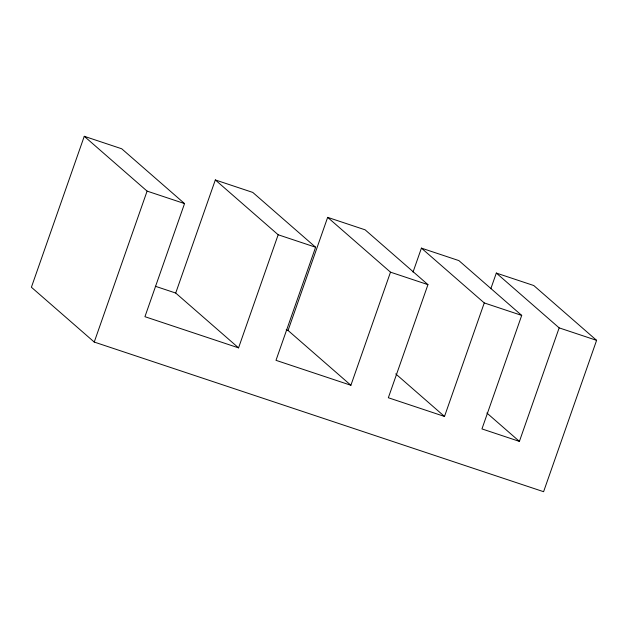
<?xml version="1.0" encoding="UTF-8"?>
<svg xmlns="http://www.w3.org/2000/svg" width="628" height="628" viewBox="0 0 628 628"><rect width="100%" height="100%" fill="white"/><g stroke="black" fill="none" stroke-linecap="round" stroke-linejoin="round"><path stroke-width="0.94" d="M238.554 347.865L175.714 293.048L215.326 179.946L278.165 234.762L238.554 347.865L144.935 316.693L184.546 203.582L121.706 148.773L84.262 136.3L31.4 287.247L94.239 342.056L543.597 491.7L596.6 340.345L533.761 285.528L496.316 273.062L490.821 288.747M94.239 342.056L147.101 191.116L84.262 136.3M215.326 179.946L252.77 192.419L315.609 247.228L275.998 360.331L350.895 385.27L390.498 272.167L327.659 217.359L288.056 330.461L350.895 385.27M413.02 272.112L421.419 248.123L458.864 260.589L521.711 315.405L481.951 428.916L519.403 441.39L559.155 327.871L496.316 273.062M327.659 217.359L365.104 229.824L427.951 284.641L388.339 397.744L444.506 416.45L484.259 302.931L421.419 248.123M484.259 302.931L521.711 315.405M559.155 327.871L596.6 340.345M147.101 191.116L184.546 203.582M278.165 234.762L315.609 247.228M390.498 272.167L427.951 284.641M155.32 286.258L175.714 293.048M286.203 329.849L288.056 330.461M486.873 413.012L519.403 441.39M395.719 373.888L444.506 416.45"/></g></svg>
